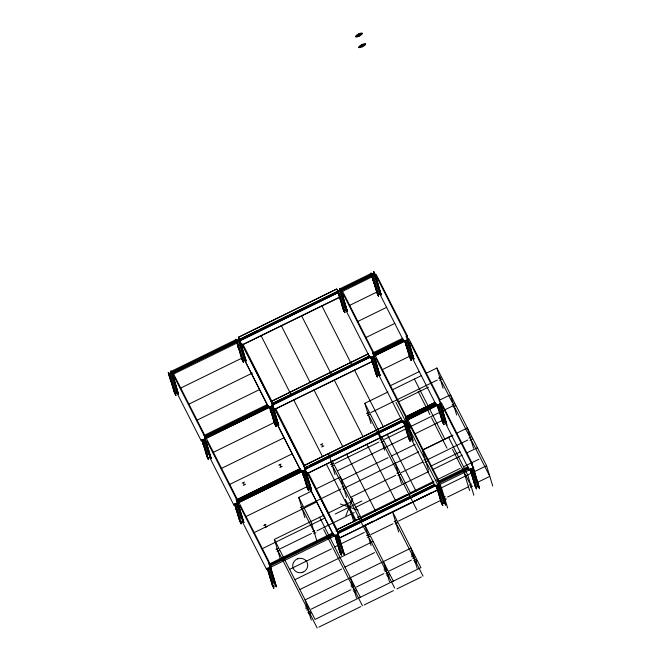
<?xml version="1.0" encoding="UTF-8"?>
<svg xmlns="http://www.w3.org/2000/svg" width="661" height="661" viewBox="0 0 661 661"><rect width="100%" height="100%" fill="white"/><g stroke="black" fill="none" stroke-linecap="round" stroke-linejoin="round"><path stroke-width="0.99" d="M306.134 606.203L305.952 608.616L308.208 607.509L306.134 606.203L278.975 552.753M310.554 614.895L310.736 612.491L308.489 613.598L310.554 614.895L317.189 627.95M351.404 584.051L351.214 586.456L353.47 585.357L351.404 584.051L323.683 529.519M355.816 592.743L355.998 590.339L353.751 591.446L355.816 592.743L362.451 605.798M384.413 567.898L384.231 570.303L386.487 569.195L384.413 567.898L369.524 538.599M388.833 576.59L389.015 574.178L386.768 575.285L388.833 576.59L394.65 588.034M412.01 554.389L411.828 556.793L414.075 555.694L412.01 554.389L397.121 525.09M416.43 563.081L416.612 560.677L414.356 561.776L416.43 563.081L423.057 576.136M345.819 515.844L352.776 498.394M355.56 36.669L362.311 33.364A3.768 1.099 -26.9 0 0 356.965 34.917A3.768 1.099 -26.9 0 0 357.527 36.768A3.768 1.099 -26.9 0 0 362.311 33.364M358.791 47.328L365.55 44.023A3.768 1.099 -26.9 0 0 360.204 45.576A3.768 1.099 -26.9 0 0 360.766 47.427A3.768 1.099 -26.9 0 0 365.55 44.023M336.697 289.031L238.472 337.267L336.697 289.031L337.986 291.575M168.282 372.424L169.803 375.027L175.801 395.352L174.438 392.675L168.282 372.424L169.803 375.027M170.943 371.127L172.463 373.729L178.453 394.055L177.098 391.378L170.943 371.127L171.604 372.416L169.1 373.647L175.297 393.981L177.801 392.758L171.1 371.052M243.38 362.278L242.017 359.601L236.018 339.275L243.38 362.278L237.225 342.026M238.522 338.052L240.042 340.655L246.189 360.898L244.677 358.303L238.522 338.052L245.38 359.683L242.876 360.906M339.043 293.302L344.745 312.67L343.381 309.992L337.391 289.667L338.589 292.418M341.25 291.121L347.405 311.364L346.042 308.687L339.894 288.444L341.737 291.765L372.416 276.695L371.325 274.546L340.646 289.617M372.54 275.802L378.538 296.128L377.175 293.451L371.019 273.208L377.985 294.666L380.488 293.443L373.837 271.828L379.835 292.154L381.19 294.831L375.2 274.505L373.837 271.828M236.679 340.572L239.183 339.349M339.894 288.444L340.547 289.733L338.044 290.956L344.745 312.67M371.837 274.422L374.341 273.2M169.15 373.738L374.382 273.29L380.538 293.534L378.034 294.756M239.604 339.498L258.145 330.426M259.996 329.517L287.808 315.908M289.667 315L320.263 300.028M322.114 299.119L337.87 291.402M172.207 373.291L236.688 341.729M341.159 290.6L371.846 275.579M236.729 341.811L172.248 373.366L171.918 372.325M371.887 275.662L341.2 290.683L340.861 289.642M337.829 292.765L239.563 340.861L241.752 345.232L340.027 297.136L337.829 292.765L239.604 341.002M172.463 373.729L178.453 394.055M381.19 294.831L375.2 274.505M170.34 375.093L168.894 375.638L170.802 379.439M237.266 342.885L172.785 374.448L171.695 372.3L236.167 340.696L236.911 342.175M173.075 377.877L174.479 377.191L205.629 438.483M240.439 351.925L237.613 346.298L239.009 345.612M342.026 295.194L343.431 294.509L374.58 355.8M375.812 278.653L377.216 277.967L408.407 339.399L370.168 358.113L345.951 310.406M341.687 295.517L343.431 294.509M242.637 344.637L339.977 296.996M180.387 388.23L242.413 357.874M349.305 305.556L376.704 292.145M174.438 392.675L168.439 372.35M177.098 391.378L178.61 393.973M242.017 359.601L236.018 339.275M244.677 358.303L238.679 337.978M343.381 309.992L337.391 289.667M346.042 308.687L340.051 288.361M377.175 293.451L371.176 273.125M379.835 292.154L381.347 294.748M175.256 393.89L177.751 392.667M242.835 360.815L245.33 359.592M344.199 311.207L346.703 309.984M344.249 311.298L346.744 310.075L340.547 289.733M188.55 404.292L252.428 373.027M357.469 321.618L386.693 307.315M196.714 420.346L259.657 389.536M365.632 337.672L394.857 323.369M368.417 353.726L271.117 401.508L368.458 353.866M372.54 352.677L374.366 355.957M405.871 336.358L407.234 335.532M267.581 404.375L204.026 435.483M402.764 338.217L372.986 352.842L373.696 354.23M267.895 405.391L204.332 436.491M373.291 353.858L403.07 339.233M204.563 436.566L268.126 405.457L204.604 436.64M369.474 355.866L272.134 403.507L273.224 407.102M372.878 354.18L403.301 339.3M373.548 353.957L402.433 339.82M272.249 403.739L299.136 390.577M300.986 389.676L328.798 376.059M330.657 375.151L361.253 360.179M363.104 359.27L369.59 356.097M204.852 437.524L268.416 406.424M373.804 354.841L403.59 340.258L373.845 354.924M204.893 437.607L268.457 406.498M273.133 404.648L369.549 357.461M413.836 359.063L407.845 338.738L406.482 336.061L413.836 359.063L412.481 356.386L407.209 339.035M407.374 339.3L408.729 338.473L439.879 399.765M203.282 439.631L201.225 440.804L273.208 405.408L271.109 406.441M203.53 439.515L270.861 406.556M370.829 357.634L372.234 356.948M372.474 356.824L406.019 340.407M406.267 340.291L408.407 339.399M202.72 443.746L204.075 442.92M272.621 415.248L270.258 410.531L271.654 409.845M273.307 409.043L274.703 408.358L305.894 469.789L233.87 505.037L209.653 457.329M272.968 409.366L274.745 408.498M372.63 361.228L274.398 409.465L372.672 361.369L370.474 357.006L272.249 405.243L274.398 409.465M213.032 452.471L275.059 422.115M381.959 369.796L410.266 355.94M202.745 440.226L208.446 459.593L207.083 456.916L201.969 439.482M205.108 437.962L211.099 458.288L209.744 455.611L204.629 438.177M270.324 407.151L276.025 426.519L274.662 423.841L269.548 406.408M272.795 405.532L278.678 425.213L277.323 422.536L271.324 402.21M371.986 358.51L377.39 376.902L376.035 374.225L370.912 356.791M374.349 356.238L380.05 375.605L378.687 372.928L373.572 355.494M405.771 341.968L411.183 360.369L409.82 357.692L404.995 341.225M207.901 458.131L210.396 456.908M275.48 425.056L277.975 423.833M376.844 375.44L379.348 374.217M410.638 358.906L413.133 357.684M207.942 458.222L210.446 456.999L204.836 438.582M410.679 358.997L413.183 357.775L406.986 337.432M221.195 468.525L284.147 437.714M390.114 385.85L419.338 371.548M370.978 423.552L364.831 403.301L387.933 391.99M392.551 389.734L421.206 375.712M425.824 373.448L436.913 368.02L486.562 465.716L492.718 485.967M366.384 413.422L368.64 412.315M438.466 378.142L440.73 377.043M370.887 412.58L437.334 380.058M367.491 415.595L369.747 414.488M439.573 380.315L441.829 379.216M229.359 484.587L292.311 453.777M398.277 401.913L428.419 387.164M242.19 483.15L244.446 482.043M278.793 465.237L281.049 464.129M320.469 444.836L322.725 443.729M243.289 485.323L245.553 484.216M279.9 467.41L282.156 466.302M321.568 447.01L323.832 445.911M401.062 417.959L303.763 465.749L401.103 418.099M236.233 499.6L243.752 522.529L242.389 519.852L236.233 499.6L236.894 500.898M434.888 402.433L405.466 416.835L412.043 438.549L409.539 439.772L403.929 421.363M439.482 400.186L450.513 394.791L456.668 415.034M300.234 468.616L236.688 499.766L300.243 468.657M405.614 417.033L435.409 402.458L405.631 417.083L406.16 418.116L435.946 403.532M300.54 469.624L236.977 500.732L238.084 502.922M405.937 418.091L435.715 403.466M237.208 500.798L300.772 469.69M304.779 467.74L402.119 420.099M237.249 500.881L300.813 469.773M406.193 418.19L435.987 403.615M305.82 467.525L307.679 466.616M309.53 465.708L369.788 436.21M371.647 435.31L402.243 420.33M237.506 501.765L301.061 470.657M406.449 419.082L436.235 404.499M237.539 501.848L301.102 470.739M406.49 419.157L436.277 404.582M404.887 424.767L403.127 421.239L304.853 469.335L307.043 473.706L405.317 425.61M304.895 469.475L403.127 421.239M235.927 503.872L233.87 505.037M236.175 503.748L303.506 470.797M303.754 470.673L305.894 469.789M404.879 421.181L402.822 422.354L441.011 403.499L438.912 404.524M405.119 421.065L438.664 404.648M238.373 506.351L239.769 505.665L270.927 566.956L268.82 567.989M407.316 423.668L408.721 422.982L439.871 484.273L437.764 485.306M438.103 408.762L439.466 407.936M441.11 407.126L442.506 406.441L473.706 467.872L435.467 486.587L411.241 438.879M238.034 506.681L239.769 505.665M440.771 407.457L442.506 406.441M307.927 473.111L404.35 425.924M330.434 464.443L332.69 463.336M379.984 440.193L382.248 439.086M407.019 426.956L409.275 425.858M452.074 404.912L454.33 403.805M334.929 463.601L378.852 442.102M384.487 439.342L453.471 405.581M331.533 466.616L333.788 465.509M381.091 442.366L383.347 441.259M408.126 429.129L410.382 428.031M453.173 407.085L455.437 405.978M337.308 470.913L408.49 436.078M245.677 516.704L306.778 486.802M414.604 434.029L442.911 420.173M235.39 504.467L241.091 523.826L239.728 521.149L234.614 503.715M303.259 472.359L308.67 490.751L307.307 488.074L302.193 470.64M309.968 486.777C316.288 501.567 303.135 469.095 304.696 469.417M404.334 421.776L410.035 441.143L408.68 438.466L403.565 421.032M411.332 437.161C417.653 451.959 404.499 419.487 406.061 419.809M438.127 405.243L443.828 424.602L442.465 421.925L437.351 404.491M439.127 400.302L440.49 402.979L446.489 423.304L445.126 420.627L440.011 403.193M240.546 522.364L243.05 521.141M308.125 489.289L310.62 488.066L303.977 466.451M409.49 439.681L411.993 438.458M443.283 423.139L445.778 421.916M310.67 488.157L308.166 489.38L302.556 470.971M304.878 517.646L298.731 497.403L311.695 491.057M316.322 488.793L340.398 477.002L346.554 497.254M341.96 480.208L388.139 457.61M391.519 455.958L415.174 444.382M263.681 525.437L265.937 524.33M300.284 507.524L302.54 506.417M341.96 487.124L344.216 486.025M304.787 506.681L340.82 489.041M345.744 487.512L418.727 451.793M452.669 435.178L422.329 450.025L428.485 470.277M456.346 433.376L467.385 427.973L473.532 448.224M253.841 532.766L316.793 501.955M422.767 450.091L452.901 435.343M264.78 527.61L267.044 526.511M301.391 509.697L303.647 508.59M343.059 489.305L345.323 488.198M396.856 473.375L399.112 472.276M423.883 460.147L426.147 459.04M468.938 438.103L471.194 436.995M350.669 497.345L395.716 475.292M401.351 472.532L422.751 462.064M428.386 459.304L467.798 440.011M397.963 475.548L400.219 474.449M424.99 462.32L427.246 461.221M470.045 440.276L472.301 439.168M280.52 559.652L274.365 539.409L323.94 515.142M328.567 512.878L352.644 501.096M262.004 548.82L324.956 518.017M430.922 466.145L460.147 451.843M335.218 514.01L361.856 500.972M355.775 507.251L428.758 471.533M432.36 469.764L462.146 455.189M466.633 452.992L477.416 447.72M275.918 549.531L278.182 548.423M312.529 531.609L314.785 530.51M280.421 548.68L311.389 533.526M317.024 530.766L354.189 512.581M277.025 551.704L279.281 550.596M313.628 533.782L315.892 532.683M357.328 517.373L359.584 516.266M361.831 516.53L406.887 494.478M410.258 492.825L433.913 481.249M435.318 480.564L460.097 468.434M463.477 466.782L478.961 459.197M433.707 482.2L336.408 529.982L433.756 482.34M358.436 519.546L360.691 518.439M268.432 564.056L269.787 563.23M336.011 530.981L337.366 530.155M269.333 564.007L332.88 532.849M468.054 466.691L438.268 481.274M333.185 533.865L269.622 564.973M468.36 467.707L438.573 482.282L439.672 484.472M269.853 565.039L333.417 533.931M434.764 484.339L337.424 531.981L338.63 535.807M438.648 482.423L468.591 467.773M270.82 564.668L272.663 563.767M274.505 562.858L333.458 534.005M439.747 481.985L468.632 467.848M337.54 532.212L410.778 496.37M412.638 495.461L434.888 484.571M270.151 566.006L333.747 534.972M439.094 483.315L468.922 468.814M337.498 533.576L434.847 485.934M435.814 485.62L337.54 533.716L339.688 537.947L437.962 489.851L435.773 485.48M268.581 568.105L266.515 569.278L338.548 534.022L307.819 473.507M309.455 487.719L334.094 536.203L336.16 535.03M436.12 486.108L437.524 485.422M471.31 468.88L469.252 470.054L445.035 422.346M471.557 468.765L473.706 467.872M371.069 545.499L364.922 525.247L373.201 521.198M377.795 518.951L411.002 502.699M412.852 501.79L431.344 492.742M447.662 508.012L441.507 487.768L471.855 472.912M474.606 471.566L486.562 465.716M436.995 490.156L339.688 537.947M334.664 546.978L338.374 545.168M341.15 543.805L364.302 532.477M289.543 569.402L331.425 548.903M366.475 535.369L368.739 534.27M394.072 521.868L396.327 520.761M443.068 497.89L445.324 496.783M469.252 485.075L471.508 483.968M370.978 534.526L392.931 523.785M398.575 521.025L441.003 500.253M447.563 497.039L468.112 486.983M477.316 482.48L489.801 476.374M367.582 537.55L369.838 536.443M395.179 524.041L397.435 522.934M444.167 500.063L446.431 498.956M470.359 487.248L472.615 486.141M268.333 569.666L273.737 588.067L272.373 585.39L267.259 567.956M270.399 566.436L276.397 586.761L275.034 584.084L269.333 564.725M335.614 535.625L341.316 554.992L339.952 552.315L334.838 534.881M342.613 551.01C348.917 565.576 336.432 535.418 337.631 534.617M436.69 485.05L442.688 505.376L441.325 502.699L436.21 485.265M443.985 501.402C450.29 515.96 437.805 485.81 439.003 485.009M476.044 486.835L476.474 488.843L475.11 486.166L469.996 468.732M477.771 484.86C484.075 499.427 471.59 469.269 472.789 468.475M273.191 586.604L275.736 585.472L269.878 566.188M475.928 487.38L478.473 486.248L472.656 467.426M294.864 579.73L373.143 541.417M344.918 567.138L374.547 552.637M299.788 589.562L341.671 569.063M382.686 561.933L305.109 599.899L311.257 620.142M306.663 610.02L308.918 608.913M351.925 587.869L354.189 586.761M384.942 571.707L387.197 570.6M412.538 558.198L414.794 557.099M311.166 609.169L350.793 589.777M356.428 587.018L383.801 573.624M389.445 570.864L411.398 560.115M307.77 612.193L310.026 611.086M353.032 590.042L355.288 588.934M386.049 573.88L388.304 572.773M413.646 560.371L415.901 559.272M318.875 627.124L360.757 606.624M364.137 604.972L393.493 590.603M396.873 588.951L421.371 576.962M340.324 503.988L358.27 510.251M439.598 377.588L440.705 379.769M441.515 381.372L452.388 402.747M453.198 404.358L454.305 406.532M455.123 408.134L469.252 435.938M470.07 437.549L471.169 439.722M471.987 441.325L488.983 474.763M407.275 335.672L376.126 274.381M441.052 403.64L409.903 342.348M472.681 466.319L471.78 464.534L472.276 465.906M373.68 271.902L375.043 274.579M407.027 337.523L407.688 338.82M371.019 273.208L371.928 274.993M371.746 274.968L371.019 273.538L340.341 288.609L341.431 290.749M371.028 273.588L371.556 274.621M445.283 420.545L446.646 423.222M371.631 276.414L374.002 281.132M404.325 340.795L407.069 346.141M438.788 408.548L436.929 404.887M446.266 423.329L447.2 425.155M375.134 284.858L372.812 280.289M379.745 293.864L403.921 341.44M407.738 348.958L405.457 344.521M412.39 358.105L436.566 405.672M438.061 408.622L439.962 412.423M377.332 293.377L378.695 296.054M409.977 357.609L411.34 360.286M442.622 421.85L443.985 424.527M475.267 486.083L476.631 488.76M448.513 437.21L464.89 469.426M465.823 471.268L467.699 474.945L473.846 495.196M452.57 449.472L469.566 482.91M470.384 484.521L471.483 486.694M414.389 379.05L444.853 439.003M418.165 391.444L429.898 414.53M431.526 417.744L447.001 448.191M342.34 290.914L373.44 352.065M374.944 355.015L406.094 416.306M407.589 419.248L438.739 480.539M437.764 480.398L438.805 482.348M439.639 484.083L441.507 487.768M406.3 418.81L407.011 420.189M437.83 481.15L438.491 482.447M395.914 402.334L409.25 428.584M410.068 430.187L424.197 457.99M425.015 459.593L426.122 461.766M426.94 463.378L443.382 495.733M444.192 497.336L445.299 499.509M337.234 289.741L338.143 291.526M346.199 308.613L347.562 311.29M378.844 372.845L380.207 375.522M340.878 300.482L339.019 296.822M373.994 365.632L371.664 361.063M378.596 374.647L402.822 422.354M407.06 430.65L404.268 425.155M343.538 309.91L344.902 312.587M376.192 374.151L377.547 376.828M408.837 438.383L410.192 441.061M441.482 502.624L442.845 505.301M321.849 305.82L351.693 364.55M354.494 370.053L383.405 426.948M387.139 434.294L416.05 491.189M364.831 403.301L378.431 430.063L384.586 450.315M381.62 436.343L410.737 493.635M367.516 412.869L368.615 415.042M369.433 416.653L380.298 438.028M381.116 439.639L382.223 441.812M383.041 443.415L397.17 471.219M397.988 472.83L399.087 475.003M399.905 476.606L416.901 510.044M301.573 315.743L331.417 374.473M334.218 379.976L363.137 436.871M366.863 444.217L395.782 501.112M395.204 521.314L396.303 523.487M413.67 557.653L414.769 559.826M281.297 325.666L310.216 382.562M313.942 389.899L342.861 446.795M346.587 454.14L375.506 511.036M332.103 460.676L362.145 519.786M364.922 525.247L393.32 581.126M321.593 444.283L322.7 446.456M331.558 463.89L332.665 466.063M333.483 467.674L342.274 484.967M343.084 486.579L344.191 488.752M345.009 490.355L366.789 533.212M367.607 534.823L368.714 536.996M386.074 571.154L387.172 573.327M345.356 499.369L356.163 520.628M261.021 335.59L290.873 394.32M293.674 399.822L322.585 456.718M326.319 464.063L355.23 520.959M242.785 344.042L272.076 401.681M275.43 408.283L304.721 465.914M308.117 472.656L337.407 530.296M272.745 404.499L242.058 344.117L273.249 405.548M275.174 409.266L305.39 468.732M238.423 337.127L240.282 340.836M338.548 534.022L307.348 472.59M235.861 339.349L236.77 341.134M236.588 341.117L235.861 339.688L171.389 371.292L172.108 372.68M244.834 358.221L246.189 360.898M277.48 422.462L278.843 425.139M236.473 342.563L238.381 346.364M271.489 411.514L269.167 406.945M301.813 471.177L303.672 474.838M237.613 346.298L240.397 351.784M244.587 360.014L268.804 407.73L244.628 360.154M270.258 410.531L272.117 414.191M277.232 424.255L301.449 471.962L277.273 424.395M305.225 479.341L302.903 474.772L305.266 479.481M309.877 488.496L334.053 536.063M242.174 359.526L243.537 362.203M274.819 423.759L276.182 426.436M307.464 488L308.827 490.677M340.118 552.232L341.473 554.91M319.627 517.249L360.303 597.28M353.057 587.315L354.164 589.488M298.731 497.403L310.967 521.488L317.123 541.739M279.925 464.683L281.024 466.856M301.416 506.97L302.515 509.144M303.333 510.755L312.843 529.453M313.653 531.064L314.76 533.237M274.365 539.409L315.041 619.431L420.908 567.617L392.518 511.746L398.666 531.989M243.314 482.596L244.421 484.769M264.805 524.884L265.912 527.057M277.05 548.977L278.157 551.15M307.795 609.467L308.894 611.64M173.347 373.457L204.497 434.756M205.992 437.698L237.142 498.989M238.679 502.079L269.828 563.37M204.712 437.26L205.439 438.681M270.002 565.733L270.729 567.163M209.901 455.536L211.264 458.213M275.191 584.01L276.554 586.687M203.448 443.671L201.547 439.879M236.514 508.689L234.192 504.112M172.397 384.082L170.075 379.513M177.008 393.088L201.225 440.804M202.679 443.605L205.464 449.092M237.696 512.556L235.366 507.987M241.876 520.794L266.515 569.278M174.595 392.601L175.958 395.278M207.24 456.834L208.603 459.511M239.885 521.075L241.248 523.752M272.539 585.307L273.894 587.984M349.297 507.119L353.842 521.942M358.609 33.951L359.262 36.082M361.848 44.609L362.501 46.741M472.524 464.005L441.416 402.855M479.291 487.463L473.136 467.211L479.134 487.537M471.863 469.227L477.201 486.81M470.483 468.517L475.457 484.91M472.078 474.375L472.962 477.267M475.887 486.909L476.474 488.843M470.359 469.062L475.978 487.471M470.136 469.773L475.11 486.166M436.913 368.02L443.068 388.271M463.444 470.285L469.599 490.536M440.623 404.02L446.489 423.304M440.507 404.565L445.828 422.007L443.324 423.23L437.714 404.821M440.143 404.235L445.126 420.627M439.21 404.995L444.556 422.577M439.722 411.101L441.193 415.926M442.366 419.785L443.828 424.602M437.194 404.573L442.465 421.925M407.845 338.738L413.993 358.989M406.565 340.754L411.91 358.336M405.069 340.589L411.183 360.369M404.549 340.332L409.82 357.692M439.35 483.753L445.497 503.996M439.193 483.827L445.34 504.079M439.119 484.463L444.688 502.781L442.143 503.913L436.574 485.595M437.987 481.076L444.638 502.69M438.069 485.769L443.415 503.352M373.11 273.852L379.265 294.104M436.615 485.686L442.688 505.376M371.887 274.513L378.538 296.128M436.343 486.306L441.325 502.699M407.226 420.032L376.117 358.882M406.705 419.512L412.852 439.763M406.837 420.553L412.695 439.838M405.424 421.528L410.762 439.111M405.276 425.469L407.399 432.459M407.986 434.393L410.035 441.143M403.408 421.107L408.68 438.466M374.481 357.279L380.05 375.605M374.076 356.866L379.389 374.308L376.894 375.531L371.284 357.122M373.415 355.568L378.687 372.928M372.779 357.295L378.117 374.878M373.581 364.368L375.051 369.193M376.216 373.044L377.39 376.902M370.755 356.874L376.035 374.225M395.295 463.254L401.45 483.505M341.547 292.079L347.405 311.364M339.324 290.394L345.472 310.637M417.132 568.328L410.985 548.076L383.388 561.586L389.536 581.829M328.872 454.322L335.028 474.573M338.275 534.328L344.133 553.612M338.994 537.294L343.976 553.687M337.416 533.022L343.315 552.398L340.77 553.53L335.201 535.212M350.371 577.739L356.527 597.99M336.705 535.377L342.043 552.96M335.251 535.303L341.316 554.992M334.681 534.956L339.952 552.315M305.919 471.053L311.488 489.371M306.349 473.061L311.331 489.454M304.052 471.144L309.398 488.727M302.812 471.467L303.688 474.358M304.861 478.217L306.324 483.042M307.497 486.893L308.67 490.751M302.036 470.723L307.307 488.074M273.704 408.82L278.678 425.213M272.415 405.507L278.025 423.924L275.521 425.147L269.911 406.738M272.051 405.185L277.323 422.536M271.407 406.903L276.752 424.486M270.456 408.192L271.332 411.084M272.506 414.943L273.39 417.835M275.141 423.618L276.025 426.519M269.391 406.482L274.662 423.841M239.489 339.267L240.695 343.092M241.058 344.588L246.032 360.98M237.952 340.002L244.107 360.253M270.539 567.477L276.397 586.761M270.052 567.692L275.034 584.084M269.126 568.452L273.654 583.374M267.879 568.782L269.341 573.599M270.514 577.458L271.977 582.275M272.861 585.175L273.737 588.067M267.622 568.286L273.241 586.695M267.399 568.997L272.373 585.39M238.274 502.724L207.166 441.573M238.051 503.161L243.909 522.446M237.596 502.277L243.752 522.529M237.522 502.914L243.091 521.232L240.587 522.454L234.977 504.046M236.473 504.219L241.009 519.133M236.109 507.433L236.993 510.325M240.505 521.901L241.091 523.826M234.754 504.756L239.728 521.149M205.241 439.003L211.099 458.288M204.472 438.26L209.744 455.611M203.828 439.978L208.364 454.9M202.332 439.813L208.446 459.593M201.812 439.557L207.083 456.916M170.373 373.077L176.528 393.328M169.935 376.068L171.406 380.893M171.992 382.818L174.041 389.569M174.628 391.494L175.801 395.352M297.681 558.776A7.701 7.354 -16.9 0 0 295.674 559.875A7.502 7.164 -16.9 0 0 293.178 568.138A7.701 7.354 -16.9 0 0 293.856 569.452A7.519 7.18 -16.9 0 0 302.796 572.236M297.673 558.809A7.519 7.18 -16.9 0 1 306.192 560.999M302.804 572.228A7.527 7.188 -16.9 0 0 306.993 562.197A7.635 7.288 -16.9 0 0 306.2 560.966"/></g></svg>
